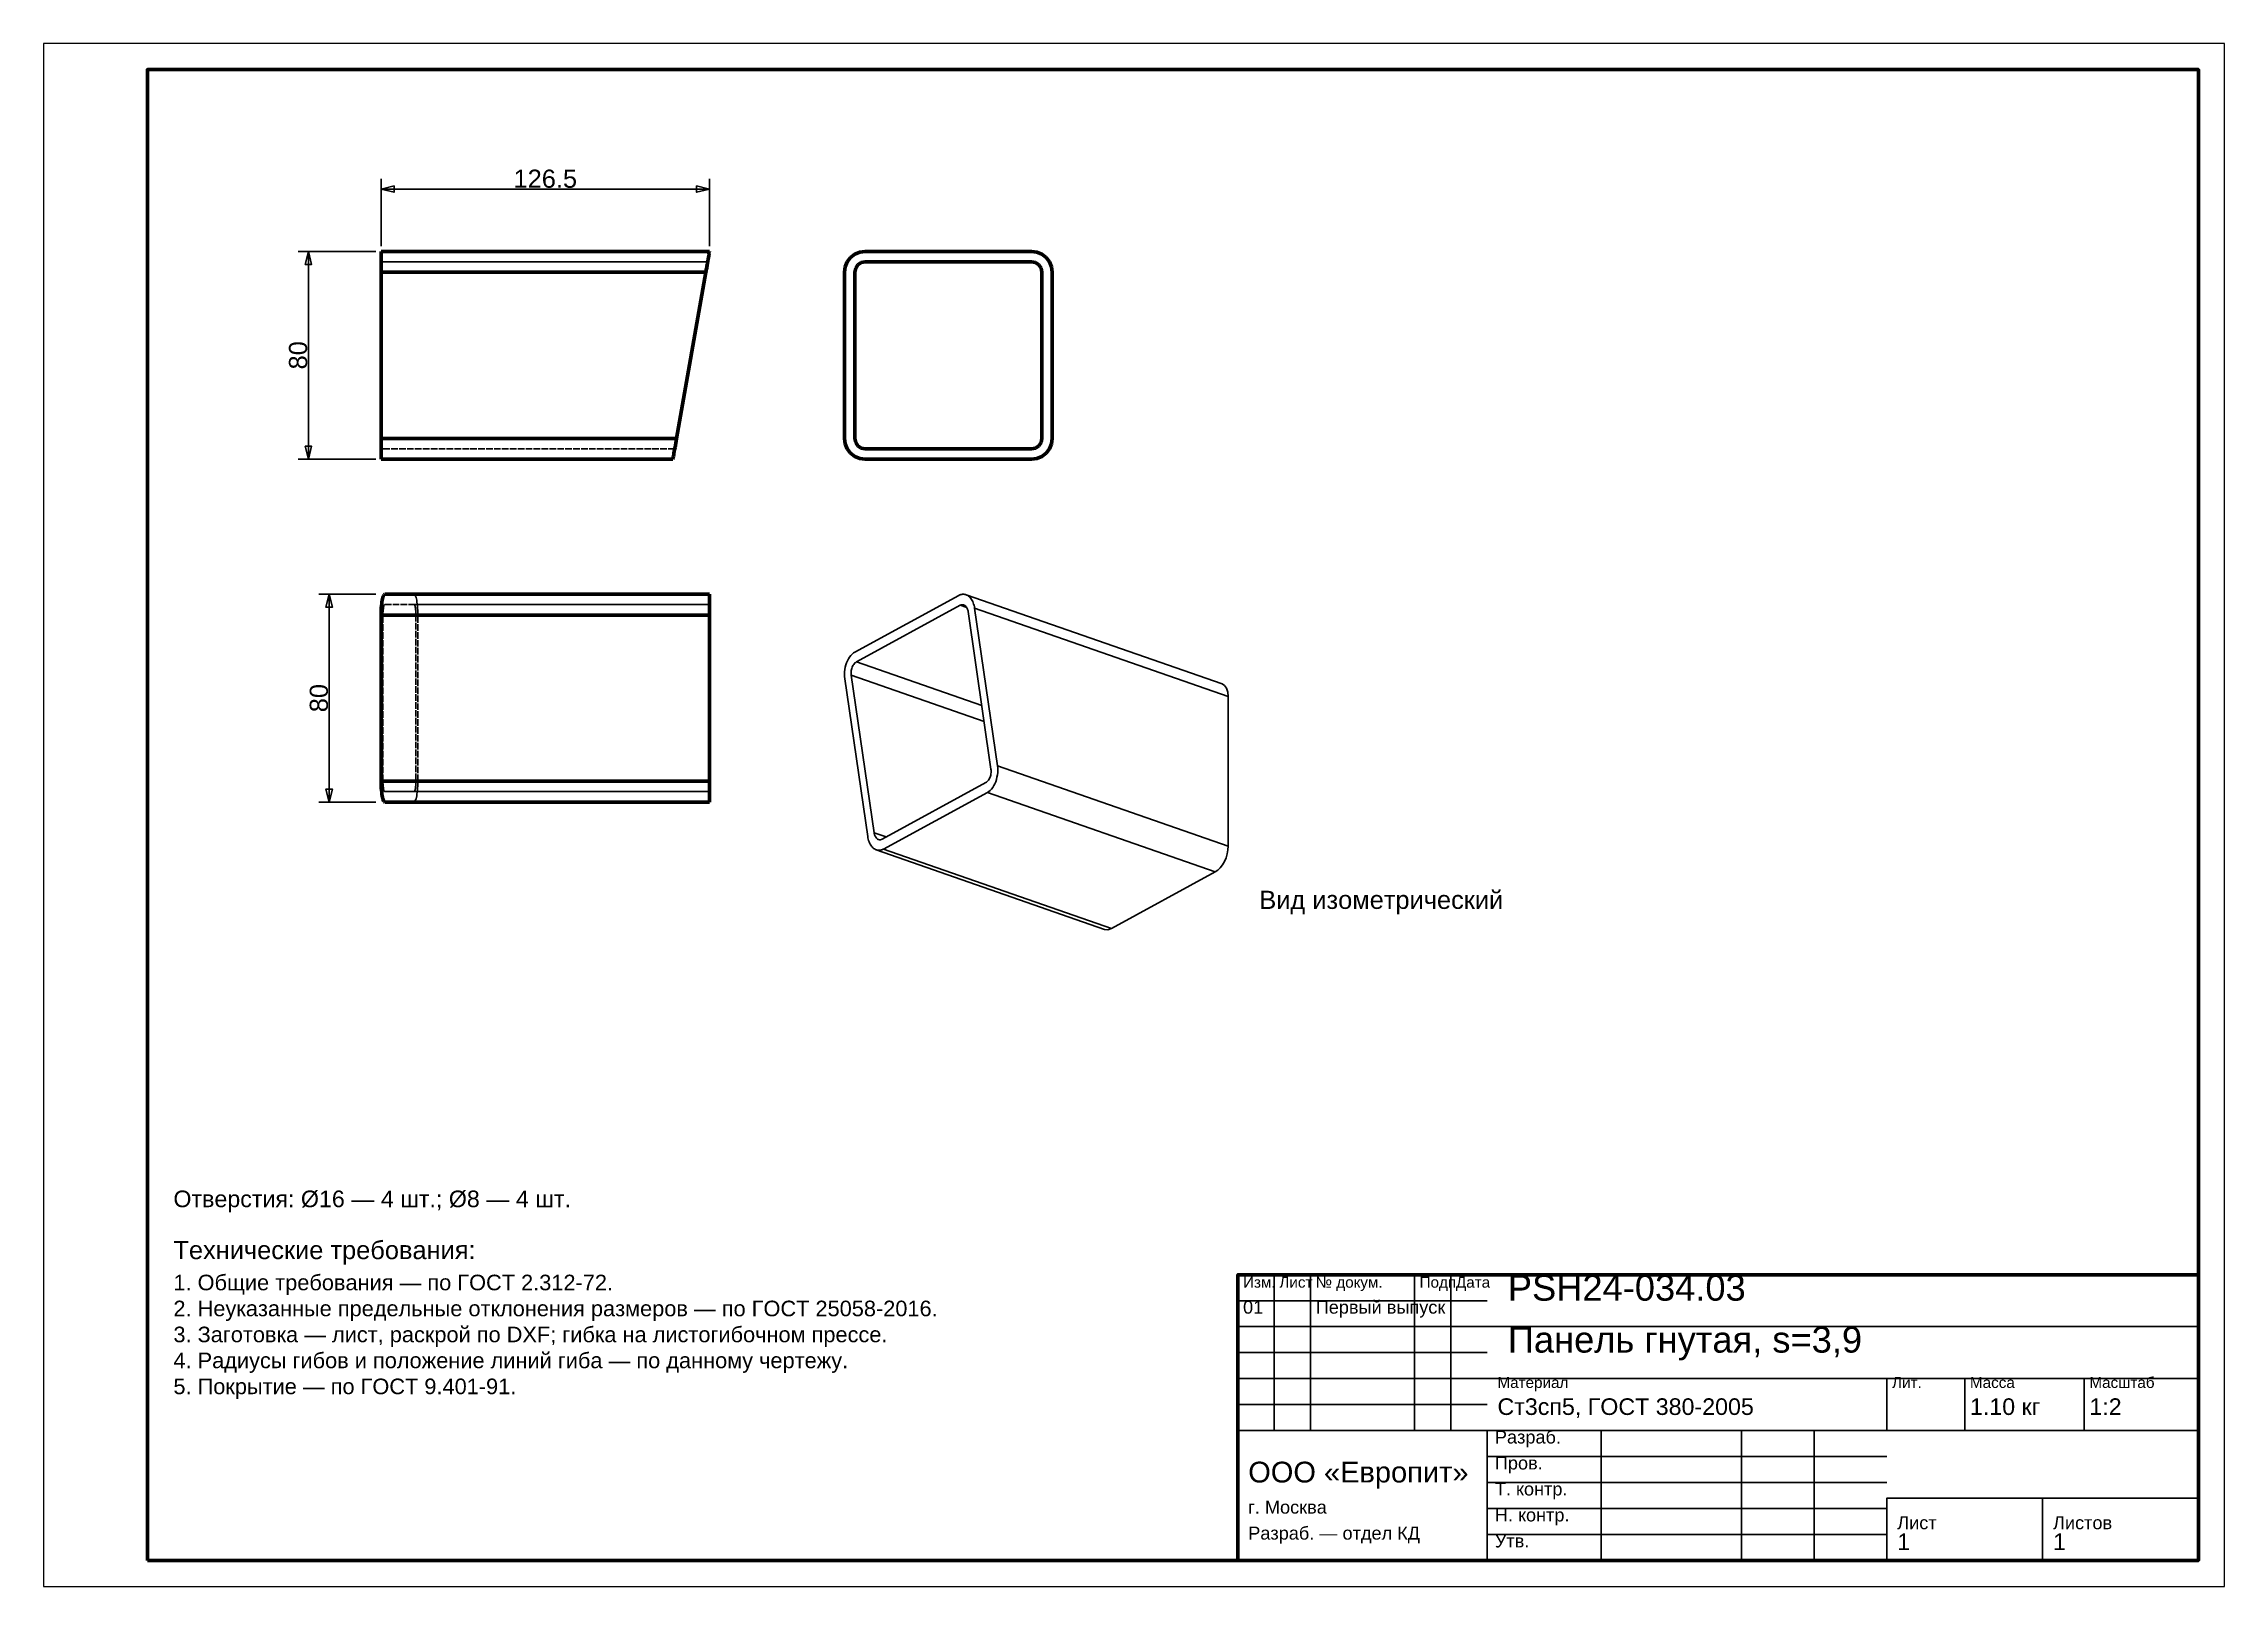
# Model space of a CAD drawing. Header units: millimetres. Extents: x 0 to 420, y 0 to 297.
import ezdxf
from ezdxf.enums import TextEntityAlignment as Align

# ---------------------------------------------------------------- set-up
doc = ezdxf.new("R2010")
doc.units = ezdxf.units.MM
doc.linetypes.add('DASHED', pattern=[1.524, 1.27, -0.254])
doc.styles.add('GOST', font='Arial')

msp = doc.modelspace()

# ---------------------------------------------------------------- linework, layer by layer
at = {"color": 7, "lineweight": 35}
for p, q in [((65, 258), (65, 271)), ((65, 269), (128.25, 269)), ((128.25, 258), (128.25, 271)), ((64, 257), (49, 257)), ((51, 217), (51, 257)), ((64, 217), (49, 217)), ((64, 191), (53, 191)), ((55, 151), (55, 191)), ((64, 151), (53, 151)), ((237, 30), (237, 60)), ((244, 30), (244, 60)), ((264, 30), (264, 60)), ((271, 30), (271, 60)), ((230, 55), (278, 55)), ((230, 50), (278, 50)), ((278, 50), (415, 50)), ((230, 45), (278, 45)), ((230, 40), (278, 40)), ((278, 40), (415, 40)), ((355, 30), (355, 40)), ((370, 30), (370, 40)), ((393, 30), (393, 40)), ((230, 35), (278, 35)), ((230, 30), (278, 30)), ((278, 30), (415, 30)), ((300, 5), (300, 30)), ((327, 5), (327, 30)), ((341, 5), (341, 30)), ((278, 25), (355, 25)), ((278, 20), (355, 20)), ((355, 17), (415, 17)), ((278, 15), (355, 15)), ((278, 10), (355, 10))]:
    msp.add_line(p, q, dxfattribs=at)
at = {"color": 1, "lineweight": 70}
for p, q in [((65, 257), (65, 256.97)), ((128.25, 257), (65, 257)), ((65, 256.97), (65, 256.9)), ((65, 256.9), (65, 256.78)), ((65, 256.78), (65, 256.6)), ((65, 256.6), (65, 256.39)), ((65, 256.39), (65, 256.13)), ((128.1, 256.13), (128.14, 256.39)), ((128.14, 256.39), (128.18, 256.6)), ((128.18, 256.6), (128.21, 256.78)), ((128.21, 256.78), (128.23, 256.9)), ((128.23, 256.9), (128.25, 256.97)), ((128.25, 256.97), (128.25, 257)), ((155.42, 255.83), (156.25, 256.46)), ((156.25, 256.46), (157.21, 256.86)), ((157.21, 256.86), (158.25, 257)), ((158.25, 257), (190.25, 257)), ((190.25, 257), (191.29, 256.86)), ((191.29, 256.86), (192.25, 256.46)), ((192.25, 256.46), (193.08, 255.83)), ((65, 256.13), (65, 255.83)), ((65, 255.83), (65, 255.49)), ((65, 255.49), (65, 255.13)), ((65, 255.13), (65, 254.74)), ((65, 254.74), (65, 254.32)), ((65, 254.32), (65, 253.89)), ((65, 253.89), (65, 253.45)), ((65, 253.45), (65, 253)), ((65, 253), (65, 221)), ((127.54, 253), (65, 253)), ((121.9, 221), (127.54, 253)), ((127.54, 253), (127.62, 253.45)), ((127.58, 253.22), (127.54, 253)), ((127.54, 253), (127.58, 253.22)), ((127.62, 253.45), (127.58, 253.22)), ((127.58, 253.22), (127.62, 253.45)), ((127.62, 253.45), (127.7, 253.89)), ((127.66, 253.66), (127.62, 253.45)), ((127.62, 253.45), (127.66, 253.66)), ((127.7, 253.87), (127.66, 253.66)), ((127.66, 253.66), (127.7, 253.87)), ((127.7, 253.89), (127.78, 254.32)), ((127.73, 254.06), (127.7, 253.87)), ((127.7, 253.87), (127.73, 254.06)), ((127.76, 254.25), (127.73, 254.06)), ((127.73, 254.06), (127.76, 254.25)), ((127.79, 254.41), (127.76, 254.25)), ((127.76, 254.25), (127.79, 254.41)), ((127.78, 254.32), (127.85, 254.74)), ((127.82, 254.56), (127.79, 254.41)), ((127.79, 254.41), (127.82, 254.56)), ((127.84, 254.69), (127.82, 254.56)), ((127.82, 254.56), (127.84, 254.69)), ((127.86, 254.8), (127.84, 254.69)), ((127.84, 254.69), (127.86, 254.8)), ((127.85, 254.74), (127.92, 255.13)), ((127.88, 254.89), (127.86, 254.8)), ((127.86, 254.8), (127.88, 254.89)), ((127.89, 254.95), (127.88, 254.89)), ((127.88, 254.89), (127.89, 254.95)), ((127.9, 254.99), (127.89, 254.95)), ((127.89, 254.95), (127.9, 254.99)), ((127.9, 255), (127.9, 254.99)), ((127.9, 254.99), (127.9, 255)), ((127.92, 255.13), (127.98, 255.49)), ((127.98, 255.49), (128.04, 255.83)), ((128.04, 255.83), (128.1, 256.13)), ((154.25, 253), (154.39, 254.04)), ((154.25, 221), (154.25, 253)), ((154.39, 254.04), (154.79, 255)), ((154.79, 255), (155.42, 255.83)), ((156.4, 253.77), (156.25, 253)), ((156.25, 253), (156.25, 221)), ((156.84, 254.41), (156.4, 253.77)), ((157.48, 254.85), (156.84, 254.41)), ((158.25, 255), (157.48, 254.85)), ((190.25, 255), (158.25, 255)), ((191.02, 254.85), (190.25, 255)), ((191.66, 254.41), (191.02, 254.85)), ((192.1, 253.77), (191.66, 254.41)), ((192.25, 253), (192.1, 253.77)), ((192.25, 221), (192.25, 253)), ((193.08, 255.83), (193.71, 255)), ((193.71, 255), (194.11, 254.04)), ((194.11, 254.04), (194.25, 253)), ((194.25, 253), (194.25, 221)), ((65, 221), (65, 220.55)), ((121.9, 221), (65, 221)), ((65, 220.55), (65, 220.11)), ((65, 220.11), (65, 219.68)), ((65, 219.68), (65, 219.26)), ((65, 219.26), (65, 218.87)), ((65, 218.87), (65, 218.51)), ((65, 218.51), (65, 218.17)), ((121.4, 218.17), (121.46, 218.51)), ((121.46, 218.51), (121.53, 218.87)), ((121.53, 218.87), (121.6, 219.26)), ((121.6, 219.26), (121.67, 219.68)), ((121.67, 219.68), (121.75, 220.11)), ((121.75, 220.11), (121.82, 220.55)), ((121.82, 220.55), (121.9, 221)), ((154.39, 219.96), (154.25, 221)), ((154.79, 219), (154.39, 219.96)), ((155.42, 218.17), (154.79, 219)), ((156.25, 221), (156.4, 220.23)), ((156.4, 220.23), (156.84, 219.59)), ((156.84, 219.59), (157.48, 219.15)), ((157.48, 219.15), (158.25, 219)), ((158.25, 219), (190.25, 219)), ((190.25, 219), (191.02, 219.15)), ((191.02, 219.15), (191.66, 219.59)), ((191.66, 219.59), (192.1, 220.23)), ((192.1, 220.23), (192.25, 221)), ((193.71, 219), (193.08, 218.17)), ((194.11, 219.96), (193.71, 219)), ((194.25, 221), (194.11, 219.96)), ((65, 218.17), (65, 217.87)), ((65, 217.87), (65, 217.61)), ((65, 217.61), (65, 217.4)), ((65, 217.4), (65, 217.22)), ((65, 217.22), (65, 217.1)), ((65, 217.1), (65, 217.03)), ((65, 217.03), (65, 217)), ((121.2, 217), (65, 217)), ((121.2, 217.03), (121.21, 217.1)), ((121.2, 217), (121.2, 217.03)), ((121.21, 217.1), (121.24, 217.22)), ((121.24, 217.22), (121.27, 217.4)), ((121.27, 217.4), (121.31, 217.61)), ((121.31, 217.61), (121.35, 217.87)), ((121.35, 217.87), (121.4, 218.17)), ((156.25, 217.54), (155.42, 218.17)), ((157.21, 217.14), (156.25, 217.54)), ((158.25, 217), (157.21, 217.14)), ((190.25, 217), (158.25, 217)), ((191.29, 217.14), (190.25, 217)), ((192.25, 217.54), (191.29, 217.14)), ((193.08, 218.17), (192.25, 217.54)), ((65.11, 189.13), (65.07, 188.74)), ((65.15, 189.49), (65.11, 189.13)), ((65.21, 189.83), (65.15, 189.49)), ((65.27, 190.13), (65.21, 189.83)), ((65.33, 190.39), (65.27, 190.13)), ((65.4, 190.6), (65.33, 190.39)), ((65.47, 190.78), (65.4, 190.6)), ((65.55, 190.9), (65.47, 190.78)), ((65.63, 190.97), (65.55, 190.9)), ((65.71, 191), (65.63, 190.97)), ((65.71, 191), (128.25, 191)), ((128.25, 190.97), (128.25, 191)), ((128.25, 190.9), (128.25, 190.97)), ((128.25, 190.78), (128.25, 190.9)), ((128.25, 190.6), (128.25, 190.78)), ((128.25, 190.39), (128.25, 190.6)), ((128.25, 190.13), (128.25, 190.39)), ((128.25, 189.83), (128.25, 190.13)), ((128.25, 189.49), (128.25, 189.83)), ((128.25, 189.13), (128.25, 189.49)), ((128.25, 188.74), (128.25, 189.13)), ((65.02, 187.89), (65, 187.45)), ((65, 187.45), (65, 187)), ((65, 187), (65, 155)), ((65, 187), (128.25, 187)), ((65.04, 188.32), (65.02, 187.89)), ((65.07, 188.74), (65.04, 188.32)), ((128.25, 188.32), (128.25, 188.74)), ((128.25, 187.89), (128.25, 188.32)), ((128.25, 187.45), (128.25, 187.89)), ((128.25, 187), (128.25, 187.45)), ((128.25, 155), (128.25, 187)), ((65, 155), (65, 154.55)), ((65, 155), (128.25, 155)), ((65, 154.55), (65.02, 154.11)), ((65.02, 154.11), (65.04, 153.68)), ((65.04, 153.68), (65.07, 153.26)), ((65.07, 153.26), (65.11, 152.87)), ((65.11, 152.87), (65.15, 152.51)), ((65.15, 152.51), (65.21, 152.17)), ((65.21, 152.17), (65.27, 151.87)), ((65.27, 151.87), (65.33, 151.61)), ((65.33, 151.61), (65.4, 151.4)), ((65.4, 151.4), (65.47, 151.22)), ((65.47, 151.22), (65.55, 151.1)), ((128.25, 154.55), (128.25, 155)), ((128.25, 154.11), (128.25, 154.55)), ((128.25, 153.68), (128.25, 154.11)), ((128.25, 153.26), (128.25, 153.68)), ((128.25, 152.87), (128.25, 153.26)), ((128.25, 152.51), (128.25, 152.87)), ((128.25, 152.17), (128.25, 152.51)), ((128.25, 151.87), (128.25, 152.17)), ((128.25, 151.61), (128.25, 151.87)), ((128.25, 151.4), (128.25, 151.61)), ((128.25, 151.22), (128.25, 151.4)), ((128.25, 151.1), (128.25, 151.22)), ((65.55, 151.1), (65.63, 151.03)), ((65.63, 151.03), (65.71, 151)), ((65.71, 151), (128.25, 151)), ((128.25, 151.03), (128.25, 151.1)), ((128.25, 151), (128.25, 151.03))]:
    msp.add_line(p, q, dxfattribs=at)
at = {"color": 5, "linetype": 'DASHED', "lineweight": 35}
for p, q in [((128.25, 257), (65, 257)), ((65, 256.97), (65, 257)), ((65, 256.9), (65, 256.97)), ((65, 256.78), (65, 256.9)), ((65, 256.6), (65, 256.78)), ((65, 256.39), (65, 256.6)), ((65, 256.13), (65, 256.39)), ((128.14, 256.39), (128.1, 256.13)), ((128.18, 256.6), (128.14, 256.39)), ((128.21, 256.78), (128.18, 256.6)), ((128.23, 256.9), (128.21, 256.78)), ((128.25, 256.97), (128.23, 256.9)), ((128.25, 257), (128.25, 256.97)), ((156.12, 256.39), (155.76, 256.13)), ((156.51, 256.6), (156.12, 256.39)), ((156.93, 256.78), (156.51, 256.6)), ((157.36, 256.9), (156.93, 256.78)), ((157.8, 256.97), (157.36, 256.9)), ((158.25, 257), (157.8, 256.97)), ((190.25, 257), (158.25, 257)), ((190.7, 256.97), (190.25, 257)), ((191.14, 256.9), (190.7, 256.97)), ((191.57, 256.78), (191.14, 256.9)), ((191.99, 256.6), (191.57, 256.78)), ((192.38, 256.39), (191.99, 256.6)), ((192.74, 256.13), (192.38, 256.39)), ((65, 255.83), (65, 256.13)), ((65, 255.49), (65, 255.83)), ((65, 255.13), (65, 255.49)), ((65, 254.74), (65, 255.13)), ((65, 254.99), (65, 255)), ((127.9, 255), (65, 255)), ((65, 255), (127.9, 255)), ((65, 255), (65, 254.99)), ((65, 254.95), (65, 254.99)), ((65, 254.99), (65, 254.95)), ((65, 254.89), (65, 254.95)), ((65, 254.95), (65, 254.89)), ((65, 254.8), (65, 254.89)), ((65, 254.89), (65, 254.8)), ((65, 254.69), (65, 254.8)), ((65, 254.8), (65, 254.69)), ((65, 254.32), (65, 254.74)), ((65, 254.56), (65, 254.69)), ((65, 254.69), (65, 254.56)), ((65, 254.41), (65, 254.56)), ((65, 254.56), (65, 254.41)), ((65, 254.25), (65, 254.41)), ((65, 254.41), (65, 254.25)), ((65, 253.89), (65, 254.32)), ((65, 254.06), (65, 254.25)), ((65, 254.25), (65, 254.06)), ((65, 253.87), (65, 254.06)), ((65, 254.06), (65, 253.87)), ((65, 253.45), (65, 253.89)), ((65, 253.66), (65, 253.87)), ((65, 253.87), (65, 253.66)), ((65, 253.45), (65, 253.66)), ((65, 253.66), (65, 253.45)), ((65, 253.22), (65, 253.45)), ((65, 253.45), (65, 253.22)), ((65, 253), (65, 253.45)), ((65, 253), (65, 253.22)), ((65, 253.22), (65, 253)), ((65, 221), (65, 253)), ((65, 253), (65, 221)), ((65, 221), (65, 253)), ((127.54, 253), (121.9, 221)), ((127.54, 253), (121.9, 221)), ((121.9, 221), (127.54, 253)), ((127.62, 253.45), (127.54, 253)), ((127.7, 253.89), (127.62, 253.45)), ((127.78, 254.32), (127.7, 253.89)), ((127.85, 254.74), (127.78, 254.32)), ((127.92, 255.13), (127.85, 254.74)), ((127.98, 255.49), (127.92, 255.13)), ((128.04, 255.83), (127.98, 255.49)), ((128.1, 256.13), (128.04, 255.83)), ((154.28, 253.45), (154.25, 253)), ((154.25, 253), (154.25, 221)), ((154.35, 253.89), (154.28, 253.45)), ((154.47, 254.32), (154.35, 253.89)), ((154.65, 254.74), (154.47, 254.32)), ((154.86, 255.13), (154.65, 254.74)), ((155.12, 255.49), (154.86, 255.13)), ((155.42, 255.83), (155.12, 255.49)), ((155.76, 256.13), (155.42, 255.83)), ((156.25, 253), (156.26, 253.22)), ((156.25, 221), (156.25, 253)), ((156.26, 253.22), (156.3, 253.45)), ((156.3, 253.45), (156.36, 253.66)), ((156.36, 253.66), (156.45, 253.87)), ((156.45, 253.87), (156.56, 254.06)), ((156.56, 254.06), (156.69, 254.25)), ((156.69, 254.25), (156.84, 254.41)), ((156.84, 254.41), (157, 254.56)), ((157, 254.56), (157.19, 254.69)), ((157.19, 254.69), (157.38, 254.8)), ((157.38, 254.8), (157.59, 254.89)), ((157.59, 254.89), (157.8, 254.95)), ((157.8, 254.95), (158.03, 254.99)), ((158.03, 254.99), (158.25, 255)), ((158.25, 255), (190.25, 255)), ((190.25, 255), (190.47, 254.99)), ((190.47, 254.99), (190.7, 254.95)), ((190.7, 254.95), (190.91, 254.89)), ((190.91, 254.89), (191.12, 254.8)), ((191.12, 254.8), (191.31, 254.69)), ((191.31, 254.69), (191.5, 254.56)), ((191.5, 254.56), (191.66, 254.41)), ((191.66, 254.41), (191.81, 254.25)), ((191.81, 254.25), (191.94, 254.06)), ((191.94, 254.06), (192.05, 253.87)), ((192.05, 253.87), (192.14, 253.66)), ((192.14, 253.66), (192.2, 253.45)), ((192.2, 253.45), (192.24, 253.22)), ((192.24, 253.22), (192.25, 253)), ((192.25, 253), (192.25, 221)), ((193.08, 255.83), (192.74, 256.13)), ((193.38, 255.49), (193.08, 255.83)), ((193.64, 255.13), (193.38, 255.49)), ((193.85, 254.74), (193.64, 255.13)), ((194.03, 254.32), (193.85, 254.74)), ((194.15, 253.89), (194.03, 254.32)), ((194.22, 253.45), (194.15, 253.89)), ((194.25, 253), (194.22, 253.45)), ((194.25, 221), (194.25, 253)), ((65, 220.78), (65, 221)), ((65, 220.55), (65, 221)), ((65, 221), (65, 220.78)), ((65, 220.55), (65, 220.78)), ((65, 220.78), (65, 220.55)), ((65, 220.34), (65, 220.55)), ((65, 220.11), (65, 220.55)), ((65, 220.55), (65, 220.34)), ((65, 220.13), (65, 220.34)), ((65, 220.34), (65, 220.13)), ((65, 219.94), (65, 220.13)), ((65, 220.13), (65, 219.94)), ((65, 219.68), (65, 220.11)), ((65, 219.75), (65, 219.94)), ((65, 219.94), (65, 219.75)), ((65, 219.59), (65, 219.75)), ((65, 219.75), (65, 219.59)), ((65, 219.26), (65, 219.68)), ((65, 219.44), (65, 219.59)), ((65, 219.59), (65, 219.44)), ((65, 219.31), (65, 219.44)), ((65, 219.44), (65, 219.31)), ((65, 219.2), (65, 219.31)), ((65, 219.31), (65, 219.2)), ((65, 218.87), (65, 219.26)), ((65, 219.11), (65, 219.2)), ((65, 219.2), (65, 219.11)), ((65, 219.05), (65, 219.11)), ((65, 219.11), (65, 219.05)), ((65, 219.01), (65, 219.05)), ((65, 219.05), (65, 219.01)), ((65, 219), (65, 219.01)), ((65, 219.01), (65, 219)), ((121.55, 219), (65, 219)), ((121.55, 219), (65, 219)), ((65, 218.51), (65, 218.87)), ((65, 218.17), (65, 218.51)), ((121.46, 218.51), (121.4, 218.17)), ((121.53, 218.87), (121.46, 218.51)), ((121.6, 219.26), (121.53, 218.87)), ((121.56, 219.05), (121.55, 219.01)), ((121.55, 219.01), (121.56, 219.05)), ((121.55, 219.01), (121.55, 219)), ((121.55, 219), (121.55, 219.01)), ((121.57, 219.11), (121.56, 219.05)), ((121.56, 219.05), (121.57, 219.11)), ((121.58, 219.2), (121.57, 219.11)), ((121.57, 219.11), (121.58, 219.2)), ((121.6, 219.31), (121.58, 219.2)), ((121.58, 219.2), (121.6, 219.31)), ((121.67, 219.68), (121.6, 219.26)), ((121.63, 219.44), (121.6, 219.31)), ((121.6, 219.31), (121.63, 219.44)), ((121.65, 219.59), (121.63, 219.44)), ((121.63, 219.44), (121.65, 219.59)), ((121.68, 219.75), (121.65, 219.59)), ((121.65, 219.59), (121.68, 219.75)), ((121.75, 220.11), (121.67, 219.68)), ((121.71, 219.94), (121.68, 219.75)), ((121.68, 219.75), (121.71, 219.94)), ((121.75, 220.13), (121.71, 219.94)), ((121.71, 219.94), (121.75, 220.13)), ((121.82, 220.55), (121.75, 220.11)), ((121.79, 220.34), (121.75, 220.13)), ((121.75, 220.13), (121.79, 220.34)), ((121.82, 220.55), (121.79, 220.34)), ((121.79, 220.34), (121.82, 220.55)), ((121.9, 221), (121.82, 220.55)), ((121.86, 220.78), (121.82, 220.55)), ((121.82, 220.55), (121.86, 220.78)), ((121.9, 221), (121.86, 220.78)), ((121.86, 220.78), (121.9, 221)), ((154.25, 221), (154.28, 220.55)), ((154.28, 220.55), (154.35, 220.11)), ((154.35, 220.11), (154.47, 219.68)), ((154.47, 219.68), (154.65, 219.26)), ((154.65, 219.26), (154.86, 218.87)), ((154.86, 218.87), (155.12, 218.51)), ((155.12, 218.51), (155.42, 218.17)), ((156.26, 220.78), (156.25, 221)), ((156.3, 220.55), (156.26, 220.78)), ((156.36, 220.34), (156.3, 220.55)), ((156.45, 220.13), (156.36, 220.34)), ((156.56, 219.94), (156.45, 220.13)), ((156.69, 219.75), (156.56, 219.94)), ((156.84, 219.59), (156.69, 219.75)), ((157, 219.44), (156.84, 219.59)), ((157.19, 219.31), (157, 219.44)), ((157.38, 219.2), (157.19, 219.31)), ((157.59, 219.11), (157.38, 219.2)), ((157.8, 219.05), (157.59, 219.11)), ((158.03, 219.01), (157.8, 219.05)), ((158.25, 219), (158.03, 219.01)), ((190.25, 219), (158.25, 219)), ((190.47, 219.01), (190.25, 219)), ((190.7, 219.05), (190.47, 219.01)), ((190.91, 219.11), (190.7, 219.05)), ((191.12, 219.2), (190.91, 219.11)), ((191.31, 219.31), (191.12, 219.2)), ((191.5, 219.44), (191.31, 219.31)), ((191.66, 219.59), (191.5, 219.44)), ((191.81, 219.75), (191.66, 219.59)), ((191.94, 219.94), (191.81, 219.75)), ((192.05, 220.13), (191.94, 219.94)), ((192.14, 220.34), (192.05, 220.13)), ((192.2, 220.55), (192.14, 220.34)), ((192.24, 220.78), (192.2, 220.55)), ((192.25, 221), (192.24, 220.78)), ((193.08, 218.17), (193.38, 218.51)), ((193.38, 218.51), (193.64, 218.87)), ((193.64, 218.87), (193.85, 219.26)), ((193.85, 219.26), (194.03, 219.68)), ((194.03, 219.68), (194.15, 220.11)), ((194.15, 220.11), (194.22, 220.55)), ((194.22, 220.55), (194.25, 221)), ((65, 217.87), (65, 218.17)), ((65, 217.61), (65, 217.87)), ((65, 217.4), (65, 217.61)), ((65, 217.22), (65, 217.4)), ((65, 217.1), (65, 217.22)), ((65, 217.03), (65, 217.1)), ((65, 217), (65, 217.03)), ((121.2, 217), (65, 217)), ((121.21, 217.1), (121.2, 217.03)), ((121.2, 217.03), (121.2, 217)), ((121.24, 217.22), (121.21, 217.1)), ((121.27, 217.4), (121.24, 217.22)), ((121.31, 217.61), (121.27, 217.4)), ((121.35, 217.87), (121.31, 217.61)), ((121.4, 218.17), (121.35, 217.87)), ((155.42, 218.17), (155.76, 217.87)), ((155.76, 217.87), (156.12, 217.61)), ((156.12, 217.61), (156.51, 217.4)), ((156.51, 217.4), (156.93, 217.22)), ((156.93, 217.22), (157.36, 217.1)), ((157.36, 217.1), (157.8, 217.03)), ((157.8, 217.03), (158.25, 217)), ((158.25, 217), (190.25, 217)), ((190.25, 217), (190.7, 217.03)), ((190.7, 217.03), (191.14, 217.1)), ((191.14, 217.1), (191.57, 217.22)), ((191.57, 217.22), (191.99, 217.4)), ((191.99, 217.4), (192.38, 217.61)), ((192.38, 217.61), (192.74, 217.87)), ((192.74, 217.87), (193.08, 218.17)), ((65.67, 188.99), (65.71, 189)), ((71.35, 191), (65.71, 191)), ((65.71, 189), (71.35, 189)), ((65.71, 189), (128.25, 189)), ((71.43, 190.97), (71.35, 191)), ((71.35, 191), (128.25, 191)), ((71.35, 189), (71.39, 188.99)), ((71.35, 189), (128.25, 189)), ((71.5, 190.9), (71.43, 190.97)), ((71.58, 190.78), (71.5, 190.9)), ((71.65, 190.6), (71.58, 190.78)), ((71.72, 190.39), (71.65, 190.6)), ((71.79, 190.13), (71.72, 190.39)), ((71.85, 189.83), (71.79, 190.13)), ((71.9, 189.49), (71.85, 189.83)), ((71.94, 189.13), (71.9, 189.49)), ((71.98, 188.74), (71.94, 189.13)), ((128.25, 191), (128.25, 190.97)), ((128.25, 190.97), (128.25, 190.9)), ((128.25, 190.9), (128.25, 190.78)), ((128.25, 190.78), (128.25, 190.6)), ((128.25, 190.6), (128.25, 190.39)), ((128.25, 190.39), (128.25, 190.13)), ((128.25, 190.13), (128.25, 189.83)), ((128.25, 189.83), (128.25, 189.49)), ((128.25, 189.49), (128.25, 189.13)), ((128.25, 189.13), (128.25, 188.74)), ((128.25, 188.99), (128.25, 189)), ((128.25, 189), (128.25, 188.99)), ((65.35, 187.22), (65.36, 187.45)), ((65.35, 187), (65.35, 187.22)), ((65.35, 155), (65.35, 187)), ((65.36, 187.45), (65.37, 187.66)), ((65.37, 187.66), (65.39, 187.87)), ((65.39, 187.87), (65.41, 188.06)), ((65.41, 188.06), (65.43, 188.25)), ((65.43, 188.25), (65.46, 188.41)), ((65.46, 188.41), (65.49, 188.56)), ((65.49, 188.56), (65.52, 188.69)), ((65.52, 188.69), (65.55, 188.8)), ((65.55, 188.8), (65.59, 188.89)), ((65.59, 188.89), (65.63, 188.95)), ((65.63, 188.95), (65.67, 188.99)), ((71.39, 188.99), (71.43, 188.95)), ((71.43, 188.95), (71.46, 188.89)), ((71.46, 188.89), (71.5, 188.8)), ((71.5, 188.8), (71.54, 188.69)), ((71.54, 188.69), (71.57, 188.56)), ((71.57, 188.56), (71.6, 188.41)), ((71.6, 188.41), (71.62, 188.25)), ((71.62, 188.25), (71.65, 188.06)), ((71.65, 188.06), (71.67, 187.87)), ((71.67, 187.87), (71.68, 187.66)), ((71.68, 187.66), (71.69, 187.45)), ((71.69, 187.45), (71.7, 187.22)), ((71.7, 187.22), (71.7, 187)), ((71.7, 187), (71.7, 155)), ((72.01, 188.32), (71.98, 188.74)), ((72.04, 187.89), (72.01, 188.32)), ((72.05, 187.45), (72.04, 187.89)), ((72.05, 187), (72.05, 187.45)), ((72.05, 155), (72.05, 187)), ((128.25, 188.95), (128.25, 188.99)), ((128.25, 188.99), (128.25, 188.95)), ((128.25, 188.89), (128.25, 188.95)), ((128.25, 188.95), (128.25, 188.89)), ((128.25, 188.8), (128.25, 188.89)), ((128.25, 188.89), (128.25, 188.8)), ((128.25, 188.69), (128.25, 188.8)), ((128.25, 188.8), (128.25, 188.69)), ((128.25, 188.74), (128.25, 188.32)), ((128.25, 188.56), (128.25, 188.69)), ((128.25, 188.69), (128.25, 188.56)), ((128.25, 188.41), (128.25, 188.56)), ((128.25, 188.56), (128.25, 188.41)), ((128.25, 188.25), (128.25, 188.41)), ((128.25, 188.41), (128.25, 188.25)), ((128.25, 188.32), (128.25, 187.89)), ((128.25, 188.06), (128.25, 188.25)), ((128.25, 188.25), (128.25, 188.06)), ((128.25, 187.87), (128.25, 188.06)), ((128.25, 188.06), (128.25, 187.87)), ((128.25, 187.89), (128.25, 187.45)), ((128.25, 187.66), (128.25, 187.87)), ((128.25, 187.87), (128.25, 187.66)), ((128.25, 187.45), (128.25, 187.66)), ((128.25, 187.66), (128.25, 187.45)), ((128.25, 187.22), (128.25, 187.45)), ((128.25, 187.45), (128.25, 187.22)), ((128.25, 187.45), (128.25, 187)), ((128.25, 187), (128.25, 187.22)), ((128.25, 187.22), (128.25, 187)), ((128.25, 187), (128.25, 155)), ((128.25, 187), (128.25, 155)), ((128.25, 155), (128.25, 187)), ((65.35, 154.78), (65.35, 155)), ((65.36, 154.55), (65.35, 154.78)), ((65.37, 154.34), (65.36, 154.55)), ((65.39, 154.13), (65.37, 154.34)), ((65.41, 153.94), (65.39, 154.13)), ((65.43, 153.75), (65.41, 153.94)), ((65.46, 153.59), (65.43, 153.75)), ((65.49, 153.44), (65.46, 153.59)), ((65.52, 153.31), (65.49, 153.44)), ((65.55, 153.2), (65.52, 153.31)), ((65.59, 153.11), (65.55, 153.2)), ((65.63, 153.05), (65.59, 153.11)), ((65.67, 153.01), (65.63, 153.05)), ((65.71, 153), (65.67, 153.01)), ((71.35, 153), (65.71, 153)), ((65.71, 153), (128.25, 153)), ((71.39, 153.01), (71.35, 153)), ((71.35, 153), (128.25, 153)), ((71.43, 153.05), (71.39, 153.01)), ((71.46, 153.11), (71.43, 153.05)), ((71.5, 153.2), (71.46, 153.11)), ((71.54, 153.31), (71.5, 153.2)), ((71.5, 151.1), (71.58, 151.22)), ((71.57, 153.44), (71.54, 153.31)), ((71.6, 153.59), (71.57, 153.44)), ((71.58, 151.22), (71.65, 151.4)), ((71.62, 153.75), (71.6, 153.59)), ((71.65, 153.94), (71.62, 153.75)), ((71.67, 154.13), (71.65, 153.94)), ((71.65, 151.4), (71.72, 151.61)), ((71.68, 154.34), (71.67, 154.13)), ((71.69, 154.55), (71.68, 154.34)), ((71.7, 154.78), (71.69, 154.55)), ((71.7, 155), (71.7, 154.78)), ((71.72, 151.61), (71.79, 151.87)), ((71.79, 151.87), (71.85, 152.17)), ((71.85, 152.17), (71.9, 152.51)), ((71.9, 152.51), (71.94, 152.87)), ((71.94, 152.87), (71.98, 153.26)), ((71.98, 153.26), (72.01, 153.68)), ((72.01, 153.68), (72.04, 154.11)), ((72.04, 154.11), (72.05, 154.55)), ((72.05, 154.55), (72.05, 155)), ((128.25, 155), (128.25, 154.55)), ((128.25, 154.78), (128.25, 155)), ((128.25, 155), (128.25, 154.78)), ((128.25, 154.55), (128.25, 154.78)), ((128.25, 154.78), (128.25, 154.55)), ((128.25, 154.55), (128.25, 154.11)), ((128.25, 154.34), (128.25, 154.55)), ((128.25, 154.55), (128.25, 154.34)), ((128.25, 154.13), (128.25, 154.34)), ((128.25, 154.34), (128.25, 154.13)), ((128.25, 153.94), (128.25, 154.13)), ((128.25, 154.13), (128.25, 153.94)), ((128.25, 154.11), (128.25, 153.68)), ((128.25, 153.75), (128.25, 153.94)), ((128.25, 153.94), (128.25, 153.75)), ((128.25, 153.59), (128.25, 153.75)), ((128.25, 153.75), (128.25, 153.59)), ((128.25, 153.68), (128.25, 153.26)), ((128.25, 153.44), (128.25, 153.59)), ((128.25, 153.59), (128.25, 153.44)), ((128.25, 153.31), (128.25, 153.44)), ((128.25, 153.44), (128.25, 153.31)), ((128.25, 153.2), (128.25, 153.31)), ((128.25, 153.31), (128.25, 153.2)), ((128.25, 153.26), (128.25, 152.87)), ((128.25, 153.11), (128.25, 153.2)), ((128.25, 153.2), (128.25, 153.11)), ((128.25, 153.05), (128.25, 153.11)), ((128.25, 153.11), (128.25, 153.05)), ((128.25, 153.01), (128.25, 153.05)), ((128.25, 153.05), (128.25, 153.01)), ((128.25, 153), (128.25, 153.01)), ((128.25, 153.01), (128.25, 153)), ((128.25, 152.87), (128.25, 152.51)), ((128.25, 152.51), (128.25, 152.17)), ((128.25, 152.17), (128.25, 151.87)), ((128.25, 151.87), (128.25, 151.61)), ((128.25, 151.61), (128.25, 151.4)), ((128.25, 151.4), (128.25, 151.22)), ((128.25, 151.22), (128.25, 151.1)), ((65.71, 151), (71.35, 151)), ((71.35, 151), (71.43, 151.03)), ((128.25, 151), (71.35, 151)), ((71.43, 151.03), (71.5, 151.1)), ((128.25, 151.1), (128.25, 151.03)), ((128.25, 151.03), (128.25, 151))]:
    msp.add_line(p, q, dxfattribs=at)
at = {"color": 1, "lineweight": 35}
for p, q in [((156.26, 179.87), (176.25, 190.76)), ((176.25, 190.76), (176.35, 190.81)), ((176.35, 190.81), (176.45, 190.86)), ((176.45, 190.86), (176.55, 190.9)), ((176.55, 190.9), (176.65, 190.93)), ((176.65, 190.93), (176.75, 190.96)), ((176.75, 190.96), (176.85, 190.98)), ((176.85, 190.98), (176.95, 190.99)), ((176.95, 190.99), (177.05, 191)), ((177.05, 191), (177.16, 191)), ((177.16, 191), (177.26, 190.99)), ((177.26, 190.99), (177.36, 190.98)), ((177.36, 190.98), (177.45, 190.97)), ((177.45, 190.97), (177.55, 190.94)), ((177.55, 190.94), (177.65, 190.91)), ((177.65, 190.91), (177.82, 190.84)), ((177.65, 190.91), (226.95, 173.72)), ((177.82, 190.84), (177.99, 190.75)), ((177.99, 190.75), (178.15, 190.64)), ((178.15, 190.64), (178.3, 190.51)), ((178.3, 190.51), (178.45, 190.36)), ((178.45, 190.36), (178.59, 190.19)), ((178.59, 190.19), (178.71, 190)), ((178.71, 190), (178.83, 189.8)), ((178.83, 189.8), (178.94, 189.59)), ((178.94, 189.59), (179.04, 189.36)), ((179.04, 189.36), (179.12, 189.12)), ((179.12, 189.12), (179.19, 188.87)), ((176.52, 188.87), (156.53, 177.98)), ((176.57, 188.89), (176.52, 188.87)), ((177.8, 188.42), (176.52, 188.87)), ((176.62, 188.92), (176.57, 188.89)), ((176.67, 188.93), (176.62, 188.92)), ((176.72, 188.95), (176.67, 188.93)), ((176.77, 188.96), (176.72, 188.95)), ((176.83, 188.97), (176.77, 188.96)), ((176.88, 188.98), (176.83, 188.97)), ((176.93, 188.98), (176.88, 188.98)), ((176.98, 188.99), (176.93, 188.98)), ((177.03, 188.98), (176.98, 188.99)), ((177.08, 188.98), (177.03, 188.98)), ((177.13, 188.97), (177.08, 188.98)), ((177.18, 188.96), (177.13, 188.97)), ((177.22, 188.94), (177.18, 188.96)), ((177.31, 188.91), (177.22, 188.94)), ((177.39, 188.86), (177.31, 188.91)), ((177.47, 188.8), (177.39, 188.86)), ((177.55, 188.74), (177.47, 188.8)), ((177.62, 188.66), (177.55, 188.74)), ((177.69, 188.58), (177.62, 188.66)), ((177.76, 188.49), (177.69, 188.58)), ((177.82, 188.39), (177.76, 188.49)), ((177.87, 188.28), (177.82, 188.39)), ((177.92, 188.17), (177.87, 188.28)), ((177.96, 188.05), (177.92, 188.17)), ((178, 187.92), (177.96, 188.05)), ((178.03, 187.79), (178, 187.92)), ((178.05, 187.65), (178.03, 187.79)), ((182.45, 157.31), (178.05, 187.65)), ((179.19, 188.87), (179.25, 188.6)), ((179.25, 188.6), (179.3, 188.33)), ((179.3, 188.33), (183.7, 157.99)), ((179.3, 188.33), (228.14, 171.31)), ((154.27, 176.05), (154.32, 176.5)), ((154.32, 176.5), (154.4, 176.95)), ((154.4, 176.95), (154.51, 177.38)), ((154.51, 177.38), (154.65, 177.8)), ((154.65, 177.8), (154.82, 178.2)), ((154.82, 178.2), (155.01, 178.57)), ((155.01, 178.57), (155.23, 178.91)), ((155.23, 178.91), (155.46, 179.21)), ((155.46, 179.21), (155.72, 179.48)), ((155.6, 176.52), (155.56, 176.29)), ((155.66, 176.73), (155.6, 176.52)), ((155.73, 176.94), (155.66, 176.73)), ((155.72, 179.48), (155.98, 179.7)), ((155.81, 177.14), (155.73, 176.94)), ((155.91, 177.33), (155.81, 177.14)), ((156.02, 177.5), (155.91, 177.33)), ((155.98, 179.7), (156.26, 179.87)), ((156.14, 177.65), (156.02, 177.5)), ((156.26, 177.78), (156.14, 177.65)), ((156.4, 177.89), (156.26, 177.78)), ((156.53, 177.98), (156.4, 177.89)), ((156.53, 177.98), (180.68, 169.56)), ((154.25, 175.6), (154.27, 176.05)), ((154.26, 175.15), (154.25, 175.6)), ((154.31, 174.72), (154.26, 175.15)), ((158.72, 144.38), (154.31, 174.72)), ((155.54, 176.07), (155.53, 175.84)), ((155.53, 175.84), (155.54, 175.62)), ((155.56, 176.29), (155.54, 176.07)), ((155.54, 175.62), (155.56, 175.4)), ((155.56, 175.4), (159.97, 145.06)), ((155.56, 175.4), (181.12, 166.49)), ((227.45, 173.42), (226.95, 173.72)), ((227.82, 172.89), (227.45, 173.42)), ((228.06, 172.17), (227.82, 172.89)), ((228.14, 171.31), (228.06, 172.17)), ((228.14, 142.5), (228.14, 171.31)), ((182.1, 155.39), (182.2, 155.58)), ((182.2, 155.58), (182.28, 155.77)), ((182.28, 155.77), (182.35, 155.98)), ((182.35, 155.98), (182.41, 156.2)), ((182.41, 156.2), (182.45, 156.42)), ((182.48, 157.1), (182.45, 157.31)), ((182.45, 156.42), (182.48, 156.65)), ((182.48, 156.87), (182.48, 157.1)), ((182.48, 156.65), (182.48, 156.87)), ((183.61, 155.77), (183.5, 155.33)), ((183.7, 156.21), (183.61, 155.77)), ((183.7, 157.99), (183.75, 157.56)), ((228.14, 142.5), (183.7, 157.99)), ((183.75, 156.67), (183.7, 156.21)), ((183.75, 157.56), (183.76, 157.12)), ((183.76, 157.12), (183.75, 156.67)), ((161.49, 143.85), (181.48, 154.74)), ((181.76, 152.84), (161.77, 141.95)), ((181.48, 154.74), (181.62, 154.83)), ((181.62, 154.83), (181.75, 154.94)), ((181.75, 154.94), (181.88, 155.07)), ((182.03, 153.02), (181.76, 152.84)), ((181.76, 152.84), (225.64, 137.54)), ((181.88, 155.07), (182, 155.22)), ((182, 155.22), (182.1, 155.39)), ((182.3, 153.24), (182.03, 153.02)), ((182.55, 153.5), (182.3, 153.24)), ((182.79, 153.81), (182.55, 153.5)), ((183, 154.15), (182.79, 153.81)), ((183.19, 154.52), (183, 154.15)), ((183.36, 154.91), (183.19, 154.52)), ((183.5, 155.33), (183.36, 154.91)), ((158.76, 144.11), (158.72, 144.38)), ((158.82, 143.85), (158.76, 144.11)), ((158.89, 143.6), (158.82, 143.85)), ((158.98, 143.36), (158.89, 143.6)), ((159.07, 143.13), (158.98, 143.36)), ((159.18, 142.91), (159.07, 143.13)), ((159.3, 142.71), (159.18, 142.91)), ((159.97, 145.06), (159.99, 144.93)), ((159.97, 145.06), (162.26, 144.27)), ((159.99, 144.93), (160.02, 144.8)), ((160.02, 144.8), (160.05, 144.67)), ((160.05, 144.67), (160.1, 144.55)), ((160.1, 144.55), (160.14, 144.44)), ((160.14, 144.44), (160.2, 144.33)), ((160.2, 144.33), (160.26, 144.23)), ((160.26, 144.23), (160.32, 144.14)), ((160.32, 144.14), (160.39, 144.05)), ((160.39, 144.05), (160.46, 143.98)), ((160.46, 143.98), (160.54, 143.91)), ((160.54, 143.91), (160.62, 143.86)), ((160.62, 143.86), (160.7, 143.81)), ((160.7, 143.81), (160.79, 143.77)), ((160.79, 143.77), (160.84, 143.76)), ((160.84, 143.76), (160.89, 143.75)), ((160.89, 143.75), (160.94, 143.74)), ((160.94, 143.74), (160.99, 143.73)), ((160.99, 143.73), (161.04, 143.73)), ((161.04, 143.73), (161.09, 143.73)), ((161.09, 143.73), (161.14, 143.73)), ((161.14, 143.73), (161.19, 143.74)), ((161.19, 143.74), (161.24, 143.75)), ((161.24, 143.75), (161.29, 143.76)), ((161.29, 143.76), (161.34, 143.78)), ((161.34, 143.78), (161.39, 143.8)), ((161.39, 143.8), (161.44, 143.82)), ((161.44, 143.82), (161.49, 143.85)), ((159.43, 142.53), (159.3, 142.71)), ((159.56, 142.36), (159.43, 142.53)), ((159.71, 142.21), (159.56, 142.36)), ((159.86, 142.08), (159.71, 142.21)), ((160.03, 141.97), (159.86, 142.08)), ((160.19, 141.88), (160.03, 141.97)), ((160.37, 141.8), (160.19, 141.88)), ((160.46, 141.77), (160.37, 141.8)), ((160.37, 141.8), (204.33, 126.48)), ((160.56, 141.75), (160.46, 141.77)), ((160.66, 141.73), (160.56, 141.75)), ((160.76, 141.72), (160.66, 141.73)), ((160.86, 141.72), (160.76, 141.72)), ((160.96, 141.72), (160.86, 141.72)), ((161.06, 141.72), (160.96, 141.72)), ((161.16, 141.74), (161.06, 141.72)), ((161.26, 141.76), (161.16, 141.74)), ((161.36, 141.78), (161.26, 141.76)), ((161.47, 141.82), (161.36, 141.78)), ((161.57, 141.86), (161.47, 141.82)), ((161.67, 141.9), (161.57, 141.86)), ((161.77, 141.95), (161.67, 141.9)), ((161.77, 141.95), (205.65, 126.65)), ((226.59, 138.34), (227.03, 138.91)), ((227.03, 138.91), (227.41, 139.56)), ((227.41, 139.56), (227.72, 140.28)), ((227.72, 140.28), (227.95, 141.02)), ((227.95, 141.02), (228.09, 141.78)), ((228.09, 141.78), (228.14, 142.5)), ((205.65, 126.65), (225.64, 137.54)), ((225.64, 137.54), (226.13, 137.88)), ((226.13, 137.88), (226.59, 138.34)), ((204.33, 126.48), (204.96, 126.42)), ((204.96, 126.42), (205.65, 126.65))]:
    msp.add_line(p, q, dxfattribs=at)
at = {"color": 7, "lineweight": 25}
msp.add_lwpolyline([(0, 0), (420, 0), (420, 297), (0, 297)], close=True, dxfattribs=at)
at = {"color": 7, "lineweight": 70}
for points in [[(20, 5), (415, 5), (415, 292), (20, 292)], [(230, 5), (415, 5), (415, 60), (230, 60)]]:
    msp.add_lwpolyline(points, close=True, dxfattribs=at)
at = {"color": 7, "lineweight": 35}
for points in [[(65, 269), (67.5, 268.38), (67.5, 269.62)], [(128.25, 269), (125.75, 269.62), (125.75, 268.38)], [(51, 257), (50.38, 254.5), (51.62, 254.5)], [(51, 217), (51.62, 219.5), (50.38, 219.5)], [(55, 191), (54.38, 188.5), (55.62, 188.5)], [(55, 151), (55.62, 153.5), (54.38, 153.5)], [(230, 5), (278, 5), (278, 30), (230, 30)], [(355, 5), (385, 5), (385, 17), (355, 17)], [(385, 5), (415, 5), (415, 17), (385, 17)]]:
    msp.add_lwpolyline(points, close=True, dxfattribs=at)

# ---------------------------------------------------------------- texts
at = {"color": 7, "style": 'GOST'}
msp.add_text('126.5', height=3.5, dxfattribs=at).set_placement((96.62, 271), align=Align.MIDDLE)
for p in [(49, 237), (53, 171)]:
    msp.add_text('80', height=3.5, rotation=90, dxfattribs=at).set_placement(p, align=Align.MIDDLE)
at = {"color": 3, "style": 'GOST'}
for s, height, p in [('Вид изометрический', 3.5, (234.14, 130.42)), ('Технические требования:', 3.5, (25, 63)), ('1. Общие требования — по ГОСТ 2.312-72.', 3, (25, 57)), ('Изм.', 2.1, (231, 57.5)), ('Лист', 2.1, (238, 57.5)), ('№ докум.', 2.1, (245, 57.5)), ('Подп.', 2.1, (265, 57.5)), ('Дата', 2.1, (272, 57.5)), ('PSH24-034.03', 5, (282, 55)), ('2. Неуказанные предельные отклонения размеров — по ГОСТ 25058-2016.', 3, (25, 52)), ('01', 2.5, (231, 52.5)), ('Первый выпуск', 2.5, (245, 52.5)), ('3. Заготовка — лист, раскрой по DXF; гибка на листогибочном прессе.', 3, (25, 47)), ('Панель гнутая, s=3,9', 5, (282, 45)), ('4. Радиусы гибов и положение линий гиба — по данному чертежу.', 3, (25, 42)), ('5. Покрытие — по ГОСТ 9.401-91.', 3, (25, 37)), ('Материал', 2.1, (280, 38.2)), ('Лит.', 2.1, (356, 38.2)), ('Масса', 2.1, (371, 38.2)), ('Масштаб', 2.1, (394, 38.2)), ('Ст3сп5, ГОСТ 380-2005', 3.2, (280, 33)), ('1.10 кг', 3.2, (371, 33)), ('1:2', 3.2, (394, 33)), ('Разраб.', 2.5, (279.5, 27.5)), ('ООО «Европит»', 4, (232, 20)), ('Пров.', 2.5, (279.5, 22.5)), ('Т. контр.', 2.5, (279.5, 17.5)), ('г. Москва', 2.5, (232, 14)), ('Н. контр.', 2.5, (279.5, 12.5)), ('Лист', 2.5, (357, 11)), ('Листов', 2.5, (387, 11)), ('Разраб. — отдел КД', 2.5, (232, 9)), ('Утв.', 2.5, (279.5, 7.5)), ('1', 3.2, (357, 7)), ('1', 3.2, (387, 7))]:
    msp.add_text(s, height=height, dxfattribs=at).set_placement(p)
at = {"color": 6, "style": 'GOST'}
msp.add_text('Отверстия: Ø16 — 4 шт.; Ø8 — 4 шт.', height=3.2, dxfattribs=at).set_placement((25, 73))

doc.saveas('drawing.dxf')
